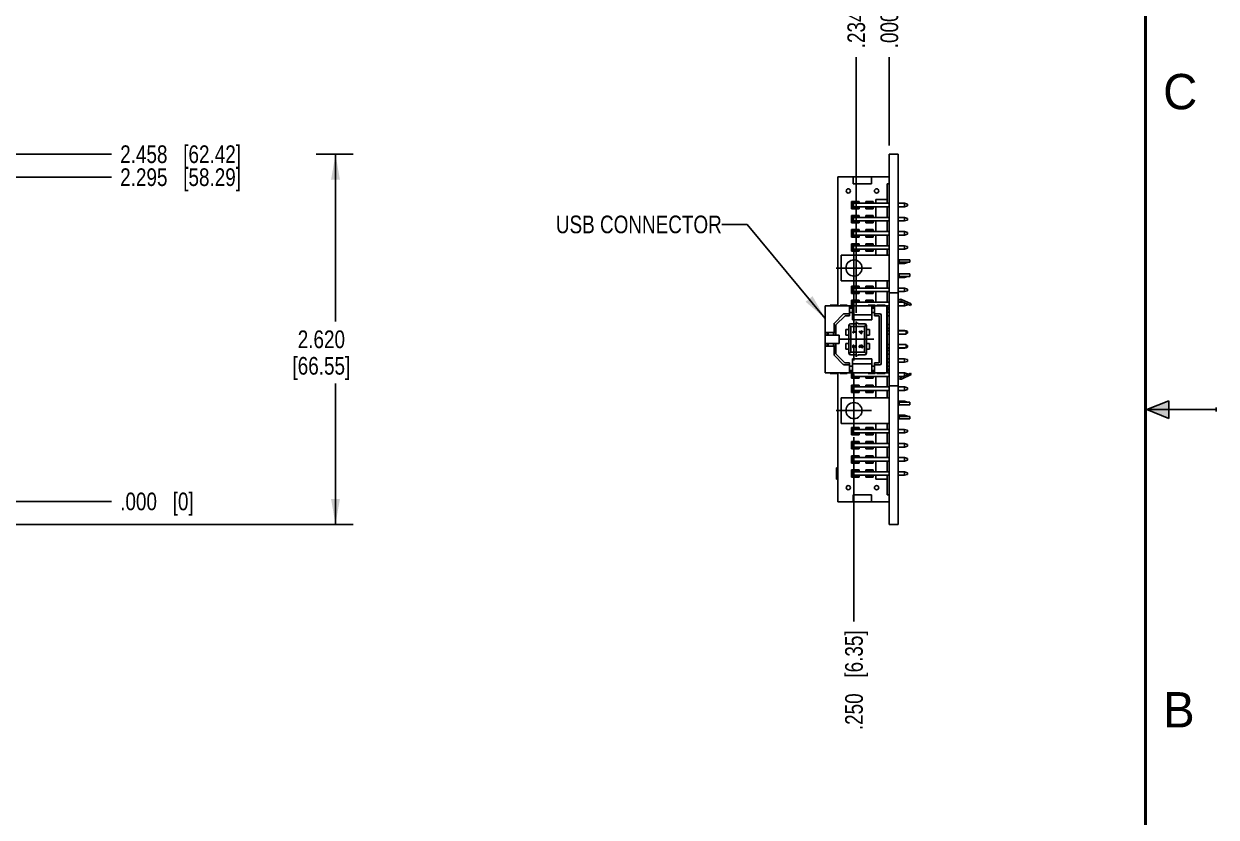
# Model space of a CAD drawing. Header units: inches. Extents: x 0 to 22, y 0 to 17.
# Drawn here: x 13.56 to 22, y 5.61 to 11.23 of the extents above; entities that cross this region are included whole.
import ezdxf

# ---------------------------------------------------------------- set-up
doc = ezdxf.new("R2010")
doc.units = ezdxf.units.IN
doc.header["$LTSCALE"] = 1.21
doc.header["$MEASUREMENT"] = 0
doc.linetypes.add('CENTER', pattern=[0.6, 0.375, -0.075, 0.075, -0.075])
doc.layers.get('0').update_dxf_attribs({"linetype": 'CONTINUOUS'})
for name, color, linetype in [('02___PRT_ALL_AXES', 7, 'CONTINUOUS'), ('03___PRT_ALL_CURVES', 7, 'CONTINUOUS'), ('DETAIL', 7, 'CONTINUOUS'), ('DIMENSIONS', 7, 'CONTINUOUS')]:
    doc.layers.add(name, color=color, linetype=linetype)
doc.styles.get("Standard").update_dxf_attribs({"font": 'txt', "width": 0.8})
doc.styles.add('TEXTSTYLE_2', font='txt')
doc.dimstyles.new('DIMSTYLE_1', dxfattribs={"dimtxt": 0.125, "dimasz": 0.18, "dimexe": 0.18, "dimexo": 0.0625, "dimgap": 0.09, "dimtad": 0, "dimtih": 1, "dimtoh": 1, "dimdec": 3, "dimzin": 4, "dimdsep": 46, "dimtxsty": 'STANDARD', "dimblk": '_FILLED', "dimblk1": '_FILLED', "dimblk2": '_FILLED', "dimcen": 0.09, "dimadec": 0, "dimazin": 0, "dimtp": 0.01, "dimtm": 0.01, "dimtfac": 1, "dimtdec": 3, "dimtofl": 0, "dimtmove": 0, "dimatfit": 3, "dimldrblk": '_FILLED', "dimfxl": 1, "dimtolj": 1, "dimtzin": 4, "dimarcsym": 0})
doc.dimstyles.new('DIMSTYLE_2', dxfattribs={"dimtxt": 0.125, "dimasz": 0.18, "dimexe": 0.18, "dimexo": 0.0625, "dimgap": 0.09, "dimtad": 0, "dimtih": 1, "dimtoh": 1, "dimdec": 3, "dimzin": 4, "dimdsep": 46, "dimtxsty": 'STANDARD', "dimblk": '_FILLED', "dimblk1": '_FILLED', "dimblk2": '_FILLED', "dimcen": 0.09, "dimadec": 0, "dimazin": 0, "dimtp": 0.01, "dimtm": 0.01, "dimtfac": 1, "dimtdec": 3, "dimtofl": 0, "dimtmove": 0, "dimatfit": 3, "dimldrblk": '_FILLED', "dimfxl": 1, "dimtolj": 1, "dimtzin": 4, "dimarcsym": 0})
doc.dimstyles.get("Standard").update_dxf_attribs({"dimtxt": 0.125, "dimasz": 0.18, "dimexe": 0.18, "dimexo": 0.0625, "dimgap": 0.09, "dimtad": 0, "dimtih": 1, "dimtoh": 1, "dimdec": 3, "dimzin": 4, "dimdsep": 46, "dimtxsty": 'STANDARD', "dimblk": '_FILLED', "dimblk1": '_FILLED', "dimblk2": '_FILLED', "dimcen": 0.09, "dimadec": 0, "dimazin": 0, "dimtol": 1, "dimtp": 0.01, "dimtm": 0.01, "dimtfac": 1, "dimtdec": 3, "dimtofl": 0, "dimtmove": 0, "dimatfit": 3, "dimldrblk": '_FILLED', "dimfxl": 1, "dimtolj": 1, "dimtzin": 4, "dimarcsym": 0})

# ---------------------------------------------------------------- blocks, each defined once
blk = doc.blocks.new('*D4')
at = {"layer": 'DIMENSIONS', "color": 2, "linetype": 'CONTINUOUS'}
blk.add_line((13.4277, 10.1445), (14.1826, 10.1445), dxfattribs=at)
at = {"layer": 'DIMENSIONS', "color": 2, "linetype": 'CONTINUOUS', "insert": (14.2451, 10.207), "char_height": 0.125, "width": 1.325, "attachment_point": 1, "line_spacing_factor": 0.9}
blk.add_mtext('2.295{\\Ftxt.shx;\\W1.000000;\\H0.125000; }[58.29]', dxfattribs=at)
blk = doc.blocks.new('_FILLED')
at = {"color": 0, "linetype": 'BYBLOCK'}
blk.add_solid([(0, 0), (-1, 0.174), (-1, -0.174)], dxfattribs=at)
blk = doc.blocks.new('*D5')
at = {"layer": 'DIMENSIONS', "color": 2, "linetype": 'CONTINUOUS'}
blk.add_line((13.4277, 7.8495), (14.1826, 7.8495), dxfattribs=at)
at = {"layer": 'DIMENSIONS', "color": 2, "linetype": 'CONTINUOUS', "insert": (14.2451, 7.912), "char_height": 0.125, "width": 0.825, "attachment_point": 1, "line_spacing_factor": 0.9}
blk.add_mtext('.000{\\Ftxt.shx;\\W1.000000;\\H0.125000; }[0]', dxfattribs=at)
blk = doc.blocks.new('*D6')
at = {"layer": 'DIMENSIONS', "color": 2, "linetype": 'CONTINUOUS'}
blk.add_line((13.3027, 10.307), (14.1826, 10.307), dxfattribs=at)
at = {"layer": 'DIMENSIONS', "color": 2, "linetype": 'CONTINUOUS', "insert": (14.2451, 10.3695), "char_height": 0.125, "width": 1.325, "attachment_point": 1, "line_spacing_factor": 0.9}
blk.add_mtext('2.458{\\Ftxt.shx;\\W1.000000;\\H0.125000; }[62.42]', dxfattribs=at)
blk = doc.blocks.new('*D9')
at = {"layer": 'DIMENSIONS', "color": 2, "linetype": 'CONTINUOUS'}
for p, q in [((15.6314, 10.307), (15.8937, 10.307)), ((15.7687, 10.307), (15.7687, 9.122)), ((15.7687, 7.687), (15.7687, 8.6845)), ((13.3027, 7.687), (15.8937, 7.687))]:
    blk.add_line(p, q, dxfattribs=at)
at = {"layer": 'DIMENSIONS', "color": 2, "linetype": 'CONTINUOUS', "xscale": 0.18, "yscale": 0.18, "zscale": 0.18}
for p, rotation in [((15.7687, 10.307), 90), ((15.7687, 7.687), 270)]:
    blk.add_blockref('_FILLED', p, dxfattribs=dict(at, rotation=rotation))
at = {"layer": 'DIMENSIONS', "color": 2, "linetype": 'CONTINUOUS', "insert": (15.6687, 9.0595), "char_height": 0.125, "width": 0.7, "attachment_point": 2, "line_spacing_factor": 0.9}
blk.add_mtext('2.620\\P[66.55]', dxfattribs=at)
blk = doc.blocks.new('*D12')
at = {"layer": 'DIMENSIONS', "color": 2, "linetype": 'CONTINUOUS'}
blk.add_line((19.4534, 9.1846), (19.4534, 10.9945), dxfattribs=at)
at = {"layer": 'DIMENSIONS', "color": 2, "linetype": 'CONTINUOUS', "insert": (19.3909, 11.057), "char_height": 0.125, "width": 1.125, "attachment_point": 1, "rotation": 90, "line_spacing_factor": 0.9}
blk.add_mtext('.234{\\Ftxt.shx;\\W1.000000;\\H0.125000; }[5.94]', dxfattribs=at)
blk = doc.blocks.new('*D13')
at = {"layer": 'DIMENSIONS', "color": 2, "linetype": 'CONTINUOUS'}
blk.add_line((19.6872, 10.3695), (19.6872, 10.9945), dxfattribs=at)
at = {"layer": 'DIMENSIONS', "color": 2, "linetype": 'CONTINUOUS', "insert": (19.6247, 11.057), "char_height": 0.125, "width": 0.825, "attachment_point": 1, "rotation": 90, "line_spacing_factor": 0.9}
blk.add_mtext('.000{\\Ftxt.shx;\\W1.000000;\\H0.125000; }[0]', dxfattribs=at)
blk = doc.blocks.new('*D14')
at = {"layer": 'DIMENSIONS', "color": 2, "linetype": 'CONTINUOUS'}
blk.add_line((19.4372, 8.3049), (19.4372, 6.9995), dxfattribs=at)
at = {"layer": 'DIMENSIONS', "color": 2, "linetype": 'CONTINUOUS', "insert": (19.3747, 6.937), "char_height": 0.125, "width": 1.125, "attachment_point": 3, "rotation": 90, "line_spacing_factor": 0.9}
blk.add_mtext('.250{\\Ftxt.shx;\\W1.000000;\\H0.125000; }[6.35]', dxfattribs=at)

msp = doc.modelspace()

# ---------------------------------------------------------------- hatches: boundary and pattern name
at = {"linetype": 'CONTINUOUS'}
msp.add_hatch(color=2, dxfattribs=at).paths.add_polyline_path([(21.6663, 8.5625), (21.6663, 8.4375), (21.51, 8.5)])

# ---------------------------------------------------------------- linework, layer by layer
at = {"color": 7, "linetype": 'CONTINUOUS'}
for p, q in [((19.6872, 7.687), (19.6872, 10.307)), ((19.6872, 10.307), (19.7492, 10.307)), ((19.7492, 7.687), (19.7492, 10.307)), ((19.3222, 9.2384), (19.3222, 10.147)), ((19.3222, 10.147), (19.6872, 10.147)), ((19.4322, 10.097), (19.4322, 10.147)), ((19.5622, 10.147), (19.5622, 10.097)), ((19.5622, 10.097), (19.4322, 10.097)), ((19.6722, 9.9595), (19.6722, 10.097)), ((19.6872, 10.097), (19.6722, 10.097)), ((19.4204, 9.921), (19.4204, 9.973)), ((19.4294, 9.964), (19.4204, 9.973)), ((19.4204, 9.973), (19.4739, 9.973)), ((19.4294, 9.964), (19.4294, 9.93)), ((19.4649, 9.964), (19.4294, 9.964)), ((19.4344, 9.935), (19.4344, 9.959)), ((19.4344, 9.959), (19.4347, 9.959)), ((19.4347, 9.9595), (19.4347, 9.9345)), ((19.4347, 9.9595), (19.6872, 9.9595)), ((19.4739, 9.973), (19.4649, 9.964)), ((19.4649, 9.9595), (19.4649, 9.964)), ((19.4739, 9.973), (19.4739, 9.9595)), ((19.5204, 9.9595), (19.5204, 9.973)), ((19.5204, 9.973), (19.5294, 9.964)), ((19.5204, 9.973), (19.5739, 9.973)), ((19.5294, 9.964), (19.5294, 9.9595)), ((19.5649, 9.964), (19.5294, 9.964)), ((19.5649, 9.964), (19.5739, 9.973)), ((19.5649, 9.9595), (19.5649, 9.964)), ((19.5739, 9.973), (19.5739, 9.9595)), ((19.5922, 9.9595), (19.5922, 9.987)), ((19.5922, 9.987), (19.6722, 9.987)), ((19.7492, 9.9595), (19.7947, 9.9595)), ((19.7947, 9.9595), (19.7947, 9.9345)), ((19.8172, 9.953), (19.7947, 9.9595)), ((19.4294, 9.93), (19.4204, 9.921)), ((19.4739, 9.921), (19.4204, 9.921)), ((19.4204, 9.821), (19.4204, 9.873)), ((19.4294, 9.864), (19.4204, 9.873)), ((19.4204, 9.873), (19.4739, 9.873)), ((19.4294, 9.93), (19.4649, 9.93)), ((19.4347, 9.935), (19.4344, 9.935)), ((19.4347, 9.9345), (19.6872, 9.9345)), ((19.4649, 9.93), (19.4649, 9.9345)), ((19.4739, 9.921), (19.4649, 9.93)), ((19.4739, 9.873), (19.4649, 9.864)), ((19.4739, 9.9345), (19.4739, 9.921)), ((19.4739, 9.873), (19.4739, 9.8595)), ((19.5204, 9.921), (19.5204, 9.9345)), ((19.5204, 9.921), (19.5294, 9.93)), ((19.5739, 9.921), (19.5204, 9.921)), ((19.5204, 9.8595), (19.5204, 9.873)), ((19.5204, 9.873), (19.5294, 9.864)), ((19.5204, 9.873), (19.5739, 9.873)), ((19.5294, 9.9345), (19.5294, 9.93)), ((19.5294, 9.93), (19.5649, 9.93)), ((19.5649, 9.93), (19.5649, 9.9345)), ((19.5649, 9.93), (19.5739, 9.921)), ((19.5649, 9.864), (19.5739, 9.873)), ((19.5739, 9.9345), (19.5739, 9.921)), ((19.5739, 9.873), (19.5739, 9.8595)), ((19.5922, 9.8595), (19.5922, 9.9345)), ((19.6722, 9.9345), (19.6722, 9.8595)), ((19.7492, 9.9345), (19.7947, 9.9345)), ((19.7947, 9.9345), (19.8172, 9.941)), ((19.8172, 9.941), (19.8172, 9.953)), ((19.4294, 9.83), (19.4204, 9.821)), ((19.4739, 9.821), (19.4204, 9.821)), ((19.4294, 9.864), (19.4294, 9.83)), ((19.4649, 9.864), (19.4294, 9.864)), ((19.4294, 9.83), (19.4649, 9.83)), ((19.4344, 9.835), (19.4344, 9.859)), ((19.4344, 9.859), (19.4347, 9.859)), ((19.4347, 9.835), (19.4344, 9.835)), ((19.4347, 9.8595), (19.4347, 9.8345)), ((19.4347, 9.8595), (19.6872, 9.8595)), ((19.4347, 9.8345), (19.6872, 9.8345)), ((19.4649, 9.8595), (19.4649, 9.864)), ((19.4649, 9.83), (19.4649, 9.8345)), ((19.4739, 9.821), (19.4649, 9.83)), ((19.4739, 9.8345), (19.4739, 9.821)), ((19.5204, 9.821), (19.5204, 9.8345)), ((19.5204, 9.821), (19.5294, 9.83)), ((19.5739, 9.821), (19.5204, 9.821)), ((19.5294, 9.864), (19.5294, 9.8595)), ((19.5649, 9.864), (19.5294, 9.864)), ((19.5294, 9.8345), (19.5294, 9.83)), ((19.5294, 9.83), (19.5649, 9.83)), ((19.5649, 9.8595), (19.5649, 9.864)), ((19.5649, 9.83), (19.5649, 9.8345)), ((19.5649, 9.83), (19.5739, 9.821)), ((19.5739, 9.8345), (19.5739, 9.821)), ((19.5922, 9.7595), (19.5922, 9.8345)), ((19.6722, 9.8345), (19.6722, 9.7595)), ((19.7492, 9.8595), (19.7947, 9.8595)), ((19.7492, 9.8345), (19.7947, 9.8345)), ((19.7947, 9.8595), (19.7947, 9.8345)), ((19.8172, 9.853), (19.7947, 9.8595)), ((19.7947, 9.8345), (19.8172, 9.841)), ((19.8172, 9.841), (19.8172, 9.853)), ((19.4204, 9.721), (19.4204, 9.773)), ((19.4294, 9.764), (19.4204, 9.773)), ((19.4204, 9.773), (19.4739, 9.773)), ((19.4294, 9.73), (19.4204, 9.721)), ((19.4739, 9.721), (19.4204, 9.721)), ((19.4294, 9.764), (19.4294, 9.73)), ((19.4649, 9.764), (19.4294, 9.764)), ((19.4294, 9.73), (19.4649, 9.73)), ((19.4344, 9.735), (19.4344, 9.759)), ((19.4344, 9.759), (19.4347, 9.759)), ((19.4347, 9.735), (19.4344, 9.735)), ((19.4347, 9.7595), (19.4347, 9.7345)), ((19.4347, 9.7595), (19.6872, 9.7595)), ((19.4347, 9.7345), (19.6872, 9.7345)), ((19.4739, 9.773), (19.4649, 9.764)), ((19.4649, 9.7595), (19.4649, 9.764)), ((19.4649, 9.73), (19.4649, 9.7345)), ((19.4739, 9.721), (19.4649, 9.73)), ((19.4739, 9.773), (19.4739, 9.7595)), ((19.4739, 9.7345), (19.4739, 9.721)), ((19.5204, 9.7595), (19.5204, 9.773)), ((19.5204, 9.773), (19.5294, 9.764)), ((19.5204, 9.773), (19.5739, 9.773)), ((19.5204, 9.721), (19.5204, 9.7345)), ((19.5204, 9.721), (19.5294, 9.73)), ((19.5739, 9.721), (19.5204, 9.721)), ((19.5294, 9.764), (19.5294, 9.7595)), ((19.5649, 9.764), (19.5294, 9.764)), ((19.5294, 9.7345), (19.5294, 9.73)), ((19.5294, 9.73), (19.5649, 9.73)), ((19.5649, 9.764), (19.5739, 9.773)), ((19.5649, 9.7595), (19.5649, 9.764)), ((19.5649, 9.73), (19.5649, 9.7345)), ((19.5649, 9.73), (19.5739, 9.721)), ((19.5739, 9.773), (19.5739, 9.7595)), ((19.5739, 9.7345), (19.5739, 9.721)), ((19.5922, 9.6595), (19.5922, 9.7345)), ((19.6722, 9.7345), (19.6722, 9.6595)), ((19.7492, 9.7595), (19.7947, 9.7595)), ((19.7492, 9.7345), (19.7947, 9.7345)), ((19.7947, 9.7595), (19.7947, 9.7345)), ((19.8172, 9.753), (19.7947, 9.7595)), ((19.7947, 9.7345), (19.8172, 9.741)), ((19.8172, 9.741), (19.8172, 9.753)), ((19.4204, 9.621), (19.4204, 9.673)), ((19.4294, 9.664), (19.4204, 9.673)), ((19.4204, 9.673), (19.4739, 9.673)), ((19.4294, 9.63), (19.4204, 9.621)), ((19.4739, 9.621), (19.4204, 9.621)), ((19.4294, 9.664), (19.4294, 9.63)), ((19.4649, 9.664), (19.4294, 9.664)), ((19.4294, 9.63), (19.4649, 9.63)), ((19.4344, 9.635), (19.4344, 9.659)), ((19.4344, 9.659), (19.4347, 9.659)), ((19.4347, 9.635), (19.4344, 9.635)), ((19.4347, 9.6595), (19.4347, 9.6345)), ((19.4347, 9.6595), (19.6872, 9.6595)), ((19.4347, 9.6345), (19.6872, 9.6345)), ((19.4739, 9.673), (19.4649, 9.664)), ((19.4649, 9.6595), (19.4649, 9.664)), ((19.4649, 9.63), (19.4649, 9.6345)), ((19.4739, 9.621), (19.4649, 9.63)), ((19.4739, 9.673), (19.4739, 9.6595)), ((19.4739, 9.6345), (19.4739, 9.621)), ((19.5204, 9.6595), (19.5204, 9.673)), ((19.5204, 9.673), (19.5294, 9.664)), ((19.5204, 9.673), (19.5739, 9.673)), ((19.5204, 9.621), (19.5204, 9.6345)), ((19.5204, 9.621), (19.5294, 9.63)), ((19.5739, 9.621), (19.5204, 9.621)), ((19.5294, 9.664), (19.5294, 9.6595)), ((19.5649, 9.664), (19.5294, 9.664)), ((19.5294, 9.6345), (19.5294, 9.63)), ((19.5294, 9.63), (19.5649, 9.63)), ((19.5649, 9.664), (19.5739, 9.673)), ((19.5649, 9.6595), (19.5649, 9.664)), ((19.5649, 9.63), (19.5649, 9.6345)), ((19.5649, 9.63), (19.5739, 9.621)), ((19.5739, 9.673), (19.5739, 9.6595)), ((19.5739, 9.6345), (19.5739, 9.621)), ((19.5922, 9.592), (19.5922, 9.6345)), ((19.6722, 9.6345), (19.6722, 9.592)), ((19.7492, 9.6595), (19.7947, 9.6595)), ((19.7492, 9.6345), (19.7947, 9.6345)), ((19.7947, 9.6595), (19.7947, 9.6345)), ((19.8172, 9.653), (19.7947, 9.6595)), ((19.7947, 9.6345), (19.8172, 9.641)), ((19.8172, 9.641), (19.8172, 9.653)), ((19.3472, 9.411), (19.3472, 9.592)), ((19.3472, 9.592), (19.6872, 9.592)), ((19.7572, 9.5595), (19.7492, 9.5675)), ((19.7572, 9.5435), (19.7492, 9.5355)), ((19.7492, 9.5345), (19.7947, 9.5345)), ((19.7562, 9.5605), (19.8322, 9.5605)), ((19.7562, 9.5425), (19.8322, 9.5425)), ((19.7572, 9.5595), (19.7572, 9.5435)), ((19.7947, 9.5425), (19.7947, 9.5345)), ((19.7947, 9.5345), (19.8172, 9.541)), ((19.8172, 9.541), (19.8172, 9.5425)), ((19.8322, 9.5605), (19.8322, 9.5425)), ((19.7572, 9.4595), (19.7492, 9.4675)), ((19.7562, 9.4605), (19.8322, 9.4605)), ((19.7572, 9.4595), (19.7572, 9.4435)), ((19.8322, 9.4605), (19.8322, 9.4425)), ((19.3472, 9.411), (19.6872, 9.411)), ((19.4204, 9.321), (19.4204, 9.373)), ((19.4294, 9.364), (19.4204, 9.373)), ((19.4204, 9.373), (19.4739, 9.373)), ((19.4739, 9.373), (19.4649, 9.364)), ((19.4739, 9.373), (19.4739, 9.3595)), ((19.5204, 9.3595), (19.5204, 9.373)), ((19.5204, 9.373), (19.5294, 9.364)), ((19.5204, 9.373), (19.5739, 9.373)), ((19.5649, 9.364), (19.5739, 9.373)), ((19.5739, 9.373), (19.5739, 9.3595)), ((19.5922, 9.3595), (19.5922, 9.411)), ((19.6722, 9.411), (19.6722, 9.3595)), ((19.7572, 9.4435), (19.7492, 9.4355)), ((19.7492, 9.4345), (19.7947, 9.4345)), ((19.7562, 9.4425), (19.8322, 9.4425)), ((19.7947, 9.4425), (19.7947, 9.4345)), ((19.7947, 9.4345), (19.8172, 9.441)), ((19.8172, 9.441), (19.8172, 9.4425)), ((19.4294, 9.33), (19.4204, 9.321)), ((19.4739, 9.321), (19.4204, 9.321)), ((19.4294, 9.364), (19.4294, 9.33)), ((19.4649, 9.364), (19.4294, 9.364)), ((19.4294, 9.33), (19.4649, 9.33)), ((19.4344, 9.335), (19.4344, 9.359)), ((19.4344, 9.359), (19.4347, 9.359)), ((19.4347, 9.335), (19.4344, 9.335)), ((19.4347, 9.3595), (19.4347, 9.3345)), ((19.4347, 9.3595), (19.6872, 9.3595)), ((19.4347, 9.3345), (19.6872, 9.3345)), ((19.4649, 9.3595), (19.4649, 9.364)), ((19.4649, 9.33), (19.4649, 9.3345)), ((19.4739, 9.321), (19.4649, 9.33)), ((19.4739, 9.3345), (19.4739, 9.321)), ((19.5204, 9.321), (19.5204, 9.3345)), ((19.5204, 9.321), (19.5294, 9.33)), ((19.5739, 9.321), (19.5204, 9.321)), ((19.5294, 9.364), (19.5294, 9.3595)), ((19.5649, 9.364), (19.5294, 9.364)), ((19.5294, 9.3345), (19.5294, 9.33)), ((19.5294, 9.33), (19.5649, 9.33)), ((19.5649, 9.3595), (19.5649, 9.364)), ((19.5649, 9.33), (19.5649, 9.3345)), ((19.5649, 9.33), (19.5739, 9.321)), ((19.5739, 9.3345), (19.5739, 9.321)), ((19.5922, 9.2595), (19.5922, 9.3345)), ((19.6722, 9.3345), (19.6722, 9.2595)), ((19.7492, 9.327), (19.6872, 9.327)), ((19.7492, 9.3595), (19.7947, 9.3595)), ((19.7492, 9.3345), (19.7947, 9.3345)), ((19.7947, 9.3595), (19.7947, 9.3345)), ((19.8172, 9.353), (19.7947, 9.3595)), ((19.7947, 9.3345), (19.8172, 9.341)), ((19.8172, 9.341), (19.8172, 9.353)), ((19.2344, 8.7601), (19.2344, 9.234)), ((19.2344, 9.234), (19.6699, 9.234)), ((19.2679, 9.234), (19.2679, 9.2384)), ((19.2679, 9.2384), (19.3266, 9.2384)), ((19.3266, 9.2384), (19.3266, 9.234)), ((19.3401, 9.2384), (19.3401, 9.234)), ((19.3401, 9.2384), (19.3894, 9.2384)), ((19.3894, 9.234), (19.3894, 9.2384)), ((19.4061, 9.234), (19.4061, 9.1634)), ((19.4061, 9.2214), (19.4258, 9.2214)), ((19.4061, 9.2175), (19.4258, 9.2175)), ((19.4204, 9.234), (19.4204, 9.273)), ((19.4294, 9.264), (19.4204, 9.273)), ((19.4204, 9.273), (19.4739, 9.273)), ((19.4209, 9.2214), (19.4204, 9.221)), ((19.4204, 9.221), (19.4204, 9.2214)), ((19.4258, 9.221), (19.4204, 9.221)), ((19.4258, 9.234), (19.4258, 9.1344)), ((19.4294, 9.264), (19.4294, 9.234)), ((19.4649, 9.264), (19.4294, 9.264)), ((19.4344, 9.235), (19.4344, 9.259)), ((19.4344, 9.259), (19.4347, 9.259)), ((19.4347, 9.235), (19.4344, 9.235)), ((19.4347, 9.2595), (19.4347, 9.2345)), ((19.4347, 9.2595), (19.6872, 9.2595)), ((19.4347, 9.2345), (19.537, 9.2345)), ((19.4739, 9.273), (19.4649, 9.264)), ((19.4649, 9.2595), (19.4649, 9.264)), ((19.4649, 9.234), (19.4649, 9.2345)), ((19.4739, 9.273), (19.4739, 9.2595)), ((19.4739, 9.2345), (19.4739, 9.234)), ((19.5204, 9.2595), (19.5204, 9.273)), ((19.5204, 9.273), (19.5294, 9.264)), ((19.5204, 9.273), (19.5739, 9.273)), ((19.5204, 9.234), (19.5204, 9.2345)), ((19.5294, 9.264), (19.5294, 9.2595)), ((19.5649, 9.264), (19.5294, 9.264)), ((19.5294, 9.2345), (19.5294, 9.234)), ((19.537, 9.2384), (19.537, 9.234)), ((19.537, 9.2384), (19.5862, 9.2384)), ((19.5636, 9.1344), (19.5636, 9.234)), ((19.5636, 9.2214), (19.5833, 9.2214)), ((19.5636, 9.2175), (19.5833, 9.2175)), ((19.5649, 9.264), (19.5739, 9.273)), ((19.5649, 9.2595), (19.5649, 9.264)), ((19.5739, 9.273), (19.5739, 9.2595)), ((19.5833, 9.1634), (19.5833, 9.234)), ((19.5862, 9.234), (19.5862, 9.2384)), ((19.5862, 9.2345), (19.5998, 9.2345)), ((19.5922, 9.234), (19.5922, 9.2345)), ((19.5998, 9.234), (19.5998, 9.2384)), ((19.5998, 9.2384), (19.6585, 9.2384)), ((19.6585, 9.2384), (19.6585, 9.234)), ((19.6585, 9.2345), (19.6872, 9.2345)), ((19.6699, 8.7601), (19.6699, 9.234)), ((19.6722, 9.2345), (19.6722, 9.2193)), ((19.6722, 8.7864), (19.6722, 9.2077)), ((19.7492, 9.2702), (19.7567, 9.2764)), ((19.7647, 9.2668), (19.7492, 9.2539)), ((19.7492, 9.2345), (19.7947, 9.2345)), ((19.756, 9.2595), (19.786, 9.2595)), ((19.7694, 9.2674), (19.8366, 9.2357)), ((19.8419, 9.247), (19.7747, 9.2787)), ((19.7947, 9.2554), (19.7947, 9.2345)), ((19.7947, 9.2345), (19.8172, 9.241)), ((19.8172, 9.241), (19.8172, 9.2448)), ((19.8366, 9.2357), (19.8419, 9.247)), ((19.3611, 9.1743), (19.2989, 9.1121)), ((19.3742, 9.1634), (19.31, 9.0992)), ((19.3681, 9.1772), (19.4061, 9.1772)), ((19.3742, 9.1634), (19.4061, 9.1634)), ((19.4061, 9.1878), (19.4258, 9.1878)), ((19.5636, 9.1696), (19.4258, 9.1696)), ((19.5636, 9.1344), (19.4258, 9.1344)), ((19.5636, 9.1878), (19.5833, 9.1878)), ((19.5833, 9.1772), (19.6205, 9.1772)), ((19.5833, 9.1634), (19.6163, 9.1634)), ((19.6163, 9.1634), (19.6163, 8.8307)), ((19.6303, 9.1673), (19.6303, 8.8268)), ((19.6872, 9.188), (19.6722, 9.188)), ((19.6872, 9.1624), (19.6722, 9.1624)), ((19.2344, 9.0462), (19.31, 9.0462)), ((19.247, 9.0266), (19.247, 9.0462)), ((19.2541, 9.0462), (19.2541, 9.0266)), ((19.2923, 9.0462), (19.2923, 9.0266)), ((19.2951, 9.0266), (19.2951, 9.0462)), ((19.2961, 9.0462), (19.2961, 9.1051)), ((19.31, 9.0266), (19.31, 9.0992)), ((19.38, 9.0266), (19.38, 9.0659)), ((19.4006, 9.0659), (19.38, 9.0659)), ((19.4006, 8.8986), (19.4006, 9.0955)), ((19.402, 9.1011), (19.4155, 9.0876)), ((19.4124, 9.1073), (19.4587, 9.1073)), ((19.4155, 8.9065), (19.4155, 9.0876)), ((19.4155, 9.0876), (19.5108, 9.0876)), ((19.4281, 9.0468), (19.4281, 9.0499)), ((19.4281, 9.0499), (19.4533, 9.0499)), ((19.4281, 9.0468), (19.4319, 9.0436)), ((19.4362, 9.0436), (19.4319, 9.0436)), ((19.4362, 9.0436), (19.4324, 9.0468)), ((19.4533, 9.0468), (19.4324, 9.0468)), ((19.4533, 9.0499), (19.4533, 9.0468)), ((19.4677, 9.1073), (19.514, 9.1073)), ((19.474, 9.0491), (19.474, 9.0522)), ((19.474, 9.0522), (19.4885, 9.0522)), ((19.474, 9.0491), (19.4885, 9.0365)), ((19.4885, 9.0402), (19.4783, 9.0491)), ((19.4885, 9.0491), (19.4783, 9.0491)), ((19.4885, 9.0522), (19.4885, 9.0575)), ((19.4885, 9.0575), (19.4917, 9.0575)), ((19.4885, 9.0402), (19.4885, 9.0491)), ((19.4917, 9.0365), (19.4885, 9.0365)), ((19.4917, 9.0575), (19.4917, 9.0522)), ((19.4917, 9.0522), (19.4992, 9.0522)), ((19.4917, 9.0491), (19.4917, 9.0365)), ((19.4992, 9.0491), (19.4917, 9.0491)), ((19.4992, 9.0522), (19.4992, 9.0491)), ((19.5243, 9.1011), (19.5108, 9.0876)), ((19.5108, 9.0876), (19.5108, 8.9065)), ((19.5258, 9.0955), (19.5258, 8.8986)), ((19.5464, 9.0659), (19.5258, 9.0659)), ((19.5464, 9.0266), (19.5464, 9.0659)), ((19.6872, 9.1014), (19.6722, 9.1014)), ((19.6872, 9.0758), (19.6722, 9.0758)), ((19.6722, 9.0595), (19.6872, 9.0595)), ((19.6872, 9.0581), (19.6722, 9.0581)), ((19.6872, 9.0344), (19.6722, 9.0344)), ((19.7492, 9.0595), (19.7947, 9.0595)), ((19.8057, 9.0581), (19.7492, 9.0581)), ((19.8057, 9.0344), (19.7492, 9.0344)), ((19.7998, 9.0581), (19.7947, 9.0595)), ((19.7947, 9.0595), (19.7947, 9.0581)), ((19.8057, 9.0581), (19.8057, 9.0344)), ((19.8172, 9.053), (19.8057, 9.0564)), ((19.8057, 9.0377), (19.8172, 9.041)), ((19.8172, 9.041), (19.8172, 9.053)), ((19.3317, 9.0266), (19.2344, 9.0266)), ((19.2344, 8.9675), (19.3317, 8.9675)), ((19.2344, 8.9478), (19.31, 8.9478)), ((19.247, 8.9478), (19.247, 8.9675)), ((19.2541, 8.9675), (19.2541, 8.9478)), ((19.2923, 8.9675), (19.2923, 8.9478)), ((19.2951, 8.9478), (19.2951, 8.9675)), ((19.2961, 8.889), (19.2961, 8.9478)), ((19.31, 8.8949), (19.31, 8.9675)), ((19.3317, 8.9675), (19.3317, 9.0266)), ((19.38, 9.0266), (19.4006, 9.0266)), ((19.38, 8.9281), (19.38, 8.9675)), ((19.4006, 8.9675), (19.38, 8.9675)), ((19.4287, 8.9504), (19.4281, 8.9472)), ((19.4281, 8.9451), (19.4281, 8.9472)), ((19.4281, 8.9451), (19.4287, 8.9414)), ((19.4297, 8.9525), (19.4287, 8.9504)), ((19.4319, 8.9546), (19.4297, 8.9525)), ((19.4308, 8.9467), (19.4314, 8.9493)), ((19.4308, 8.9467), (19.4308, 8.9446)), ((19.4314, 8.942), (19.4308, 8.9446)), ((19.4314, 8.9493), (19.4324, 8.9509)), ((19.434, 8.9551), (19.4319, 8.9546)), ((19.4324, 8.9509), (19.434, 8.9519)), ((19.434, 8.9551), (19.4351, 8.9551)), ((19.4351, 8.9519), (19.434, 8.9519)), ((19.4373, 8.9546), (19.4351, 8.9551)), ((19.4351, 8.9519), (19.4373, 8.9509)), ((19.4389, 8.9535), (19.4373, 8.9546)), ((19.4373, 8.9509), (19.4507, 8.9362)), ((19.4507, 8.9404), (19.4389, 8.9535)), ((19.4507, 8.9404), (19.4507, 8.9551)), ((19.4507, 8.9551), (19.4533, 8.9551)), ((19.4533, 8.9551), (19.4533, 8.9362)), ((19.4745, 8.9498), (19.474, 8.9462)), ((19.474, 8.9451), (19.474, 8.9462)), ((19.474, 8.9451), (19.4745, 8.9414)), ((19.4756, 8.9519), (19.4745, 8.9498)), ((19.4778, 8.954), (19.4756, 8.9519)), ((19.4767, 8.9467), (19.4772, 8.9493)), ((19.4767, 8.9467), (19.4767, 8.9446)), ((19.4772, 8.942), (19.4767, 8.9446)), ((19.4772, 8.9493), (19.4783, 8.9509)), ((19.4799, 8.9546), (19.4778, 8.954)), ((19.4783, 8.9509), (19.4799, 8.9519)), ((19.4799, 8.9546), (19.481, 8.9546)), ((19.481, 8.9519), (19.4799, 8.9519)), ((19.4831, 8.954), (19.481, 8.9546)), ((19.481, 8.9519), (19.4831, 8.9509)), ((19.4847, 8.953), (19.4831, 8.954)), ((19.4831, 8.9509), (19.4842, 8.9498)), ((19.4842, 8.9498), (19.4853, 8.9467)), ((19.4863, 8.9509), (19.4847, 8.953)), ((19.4853, 8.9446), (19.4853, 8.9467)), ((19.4874, 8.9446), (19.4853, 8.9446)), ((19.4874, 8.9535), (19.4863, 8.9509)), ((19.489, 8.9546), (19.4874, 8.9535)), ((19.4874, 8.9467), (19.4879, 8.9498)), ((19.4874, 8.9467), (19.4874, 8.9446)), ((19.4879, 8.9498), (19.489, 8.9514)), ((19.4912, 8.9551), (19.489, 8.9546)), ((19.489, 8.9514), (19.4912, 8.9525)), ((19.4912, 8.9551), (19.4933, 8.9551)), ((19.4933, 8.9525), (19.4912, 8.9525)), ((19.4949, 8.9546), (19.4933, 8.9551)), ((19.4933, 8.9525), (19.4944, 8.9519)), ((19.4944, 8.9519), (19.4954, 8.9509)), ((19.4965, 8.9535), (19.4949, 8.9546)), ((19.4954, 8.9509), (19.496, 8.9498)), ((19.496, 8.9498), (19.4965, 8.9472)), ((19.4965, 8.9441), (19.496, 8.9414)), ((19.4976, 8.9519), (19.4965, 8.9535)), ((19.4965, 8.9441), (19.4965, 8.9472)), ((19.4987, 8.9498), (19.4976, 8.9519)), ((19.4992, 8.9477), (19.4987, 8.9498)), ((19.4987, 8.9414), (19.4992, 8.9435)), ((19.4992, 8.9477), (19.4992, 8.9435)), ((19.5258, 9.0266), (19.5464, 9.0266)), ((19.5464, 8.9675), (19.5258, 8.9675)), ((19.5464, 8.9281), (19.5464, 8.9675)), ((19.6872, 8.9596), (19.6722, 8.9596)), ((19.8057, 8.9596), (19.7492, 8.9596)), ((19.8057, 8.9596), (19.8057, 8.936)), ((19.8172, 8.953), (19.8057, 8.9564)), ((19.8172, 8.941), (19.8172, 8.953)), ((19.2989, 8.882), (19.3611, 8.8198)), ((19.31, 8.8949), (19.373, 8.8307)), ((19.38, 8.9281), (19.4006, 8.9281)), ((19.402, 8.893), (19.4155, 8.9065)), ((19.4587, 8.8868), (19.4124, 8.8868)), ((19.4155, 8.9065), (19.5108, 8.9065)), ((19.4258, 8.8596), (19.4258, 8.7601)), ((19.5636, 8.8596), (19.4258, 8.8596)), ((19.4287, 8.9414), (19.4297, 8.9393)), ((19.4297, 8.9393), (19.4319, 8.9372)), ((19.4324, 8.9404), (19.4314, 8.942)), ((19.4319, 8.9372), (19.434, 8.9367)), ((19.434, 8.9393), (19.4324, 8.9404)), ((19.434, 8.9393), (19.434, 8.9367)), ((19.4533, 8.9362), (19.4507, 8.9362)), ((19.514, 8.8868), (19.4677, 8.8868)), ((19.4745, 8.9414), (19.4756, 8.9393)), ((19.4756, 8.9393), (19.4778, 8.9372)), ((19.4783, 8.9404), (19.4772, 8.942)), ((19.4778, 8.9372), (19.4799, 8.9367)), ((19.4799, 8.9393), (19.4783, 8.9404)), ((19.4799, 8.9393), (19.4799, 8.9367)), ((19.4944, 8.9393), (19.4933, 8.9388)), ((19.4933, 8.9362), (19.4933, 8.9388)), ((19.4933, 8.9362), (19.4949, 8.9367)), ((19.4954, 8.9404), (19.4944, 8.9393)), ((19.4949, 8.9367), (19.4965, 8.9378)), ((19.496, 8.9414), (19.4954, 8.9404)), ((19.4965, 8.9378), (19.4976, 8.9393)), ((19.4976, 8.9393), (19.4987, 8.9414)), ((19.5243, 8.893), (19.5108, 8.9065)), ((19.5258, 8.9281), (19.5464, 8.9281)), ((19.5636, 8.7601), (19.5636, 8.8596)), ((19.6872, 8.936), (19.6722, 8.936)), ((19.6722, 8.9345), (19.6872, 8.9345)), ((19.6872, 8.9183), (19.6722, 8.9183)), ((19.6872, 8.8927), (19.6722, 8.8927)), ((19.6722, 8.8595), (19.6872, 8.8595)), ((19.8057, 8.936), (19.7492, 8.936)), ((19.7492, 8.9345), (19.7947, 8.9345)), ((19.7492, 8.8595), (19.7947, 8.8595)), ((19.7947, 8.9345), (19.7998, 8.936)), ((19.7947, 8.936), (19.7947, 8.9345)), ((19.8172, 8.853), (19.7947, 8.8595)), ((19.7947, 8.8595), (19.7947, 8.8345)), ((19.8057, 8.9377), (19.8172, 8.941)), ((19.4061, 8.8169), (19.3681, 8.8169)), ((19.4061, 8.8307), (19.373, 8.8307)), ((19.4061, 8.7601), (19.4061, 8.8307)), ((19.4258, 8.8063), (19.4061, 8.8063)), ((19.4061, 8.7766), (19.4258, 8.7766)), ((19.4258, 8.8245), (19.5636, 8.8245)), ((19.5833, 8.8063), (19.5636, 8.8063)), ((19.5636, 8.7766), (19.5833, 8.7766)), ((19.6163, 8.8307), (19.5833, 8.8307)), ((19.5833, 8.7601), (19.5833, 8.8307)), ((19.6205, 8.8169), (19.5833, 8.8169)), ((19.6722, 8.8345), (19.6872, 8.8345)), ((19.6872, 8.8317), (19.6722, 8.8317)), ((19.6872, 8.8061), (19.6722, 8.8061)), ((19.6722, 8.7748), (19.6722, 8.7595)), ((19.7492, 8.8345), (19.7947, 8.8345)), ((19.7947, 8.8345), (19.8172, 8.841)), ((19.8172, 8.841), (19.8172, 8.853)), ((19.2344, 8.7601), (19.6699, 8.7601)), ((19.2679, 8.7557), (19.2679, 8.7601)), ((19.3266, 8.7557), (19.2679, 8.7557)), ((19.3222, 7.847), (19.3222, 8.7557)), ((19.3266, 8.7601), (19.3266, 8.7557)), ((19.3401, 8.7601), (19.3401, 8.7557)), ((19.3401, 8.7557), (19.3894, 8.7557)), ((19.3894, 8.7557), (19.3894, 8.7601)), ((19.4258, 8.7726), (19.4061, 8.7726)), ((19.4204, 8.773), (19.4258, 8.773)), ((19.4209, 8.7726), (19.4204, 8.773)), ((19.4204, 8.7726), (19.4204, 8.773)), ((19.4204, 8.721), (19.4204, 8.7601)), ((19.4294, 8.73), (19.4204, 8.721)), ((19.4739, 8.721), (19.4204, 8.721)), ((19.4294, 8.7601), (19.4294, 8.73)), ((19.4294, 8.73), (19.4649, 8.73)), ((19.4344, 8.759), (19.4347, 8.759)), ((19.4344, 8.735), (19.4344, 8.759)), ((19.4347, 8.735), (19.4344, 8.735)), ((19.4347, 8.7595), (19.537, 8.7595)), ((19.4347, 8.7595), (19.4347, 8.7345)), ((19.4347, 8.7345), (19.6872, 8.7345)), ((19.4649, 8.7595), (19.4649, 8.7601)), ((19.4649, 8.73), (19.4649, 8.7345)), ((19.4739, 8.721), (19.4649, 8.73)), ((19.4739, 8.7601), (19.4739, 8.7595)), ((19.4739, 8.7345), (19.4739, 8.721)), ((19.5204, 8.7595), (19.5204, 8.7601)), ((19.5204, 8.721), (19.5204, 8.7345)), ((19.5204, 8.721), (19.5294, 8.73)), ((19.5739, 8.721), (19.5204, 8.721)), ((19.5294, 8.7601), (19.5294, 8.7595)), ((19.5294, 8.7345), (19.5294, 8.73)), ((19.5294, 8.73), (19.5649, 8.73)), ((19.537, 8.7601), (19.537, 8.7557)), ((19.537, 8.7557), (19.5862, 8.7557)), ((19.5833, 8.7726), (19.5636, 8.7726)), ((19.5649, 8.73), (19.5649, 8.7345)), ((19.5649, 8.73), (19.5739, 8.721)), ((19.5739, 8.7345), (19.5739, 8.721)), ((19.5862, 8.7557), (19.5862, 8.7601)), ((19.5862, 8.7595), (19.5998, 8.7595)), ((19.5922, 8.7595), (19.5922, 8.7601)), ((19.5922, 8.6595), (19.5922, 8.7345)), ((19.5998, 8.7557), (19.5998, 8.7601)), ((19.6585, 8.7557), (19.5998, 8.7557)), ((19.6585, 8.7601), (19.6585, 8.7557)), ((19.6585, 8.7595), (19.6872, 8.7595)), ((19.6722, 8.7345), (19.6722, 8.6595)), ((19.7492, 8.7595), (19.7947, 8.7595)), ((19.7492, 8.7402), (19.7647, 8.7273)), ((19.7567, 8.7177), (19.7492, 8.7239)), ((19.756, 8.7345), (19.786, 8.7345)), ((19.8366, 8.7584), (19.7694, 8.7267)), ((19.7747, 8.7154), (19.8419, 8.7471)), ((19.8172, 8.753), (19.7947, 8.7595)), ((19.7947, 8.7595), (19.7947, 8.7386)), ((19.8172, 8.7492), (19.8172, 8.753)), ((19.8366, 8.7584), (19.8419, 8.7471)), ((19.4204, 8.673), (19.4739, 8.673)), ((19.4294, 8.664), (19.4204, 8.673)), ((19.4204, 8.621), (19.4204, 8.673)), ((19.4294, 8.63), (19.4204, 8.621)), ((19.4739, 8.621), (19.4204, 8.621)), ((19.4649, 8.664), (19.4294, 8.664)), ((19.4294, 8.664), (19.4294, 8.63)), ((19.4294, 8.63), (19.4649, 8.63)), ((19.4344, 8.659), (19.4347, 8.659)), ((19.4344, 8.635), (19.4344, 8.659)), ((19.4347, 8.635), (19.4344, 8.635)), ((19.4347, 8.6595), (19.6872, 8.6595)), ((19.4347, 8.6595), (19.4347, 8.6345)), ((19.4347, 8.6345), (19.6872, 8.6345)), ((19.4739, 8.673), (19.4649, 8.664)), ((19.4649, 8.6595), (19.4649, 8.664)), ((19.4649, 8.63), (19.4649, 8.6345)), ((19.4739, 8.621), (19.4649, 8.63)), ((19.4739, 8.673), (19.4739, 8.6595)), ((19.4739, 8.6345), (19.4739, 8.621)), ((19.5204, 8.673), (19.5739, 8.673)), ((19.5204, 8.673), (19.5294, 8.664)), ((19.5204, 8.6595), (19.5204, 8.673)), ((19.5204, 8.621), (19.5204, 8.6345)), ((19.5204, 8.621), (19.5294, 8.63)), ((19.5739, 8.621), (19.5204, 8.621)), ((19.5649, 8.664), (19.5294, 8.664)), ((19.5294, 8.664), (19.5294, 8.6595)), ((19.5294, 8.6345), (19.5294, 8.63)), ((19.5294, 8.63), (19.5649, 8.63)), ((19.5649, 8.664), (19.5739, 8.673)), ((19.5649, 8.6595), (19.5649, 8.664)), ((19.5649, 8.63), (19.5649, 8.6345)), ((19.5649, 8.63), (19.5739, 8.621)), ((19.5739, 8.673), (19.5739, 8.6595)), ((19.5739, 8.6345), (19.5739, 8.621)), ((19.5922, 8.583), (19.5922, 8.6345)), ((19.6722, 8.6345), (19.6722, 8.583)), ((19.7492, 8.667), (19.6872, 8.667)), ((19.7492, 8.6595), (19.7947, 8.6595)), ((19.7492, 8.6345), (19.7947, 8.6345)), ((19.8172, 8.653), (19.7947, 8.6595)), ((19.7947, 8.6595), (19.7947, 8.6345)), ((19.7947, 8.6345), (19.8172, 8.641)), ((19.8172, 8.641), (19.8172, 8.653)), ((19.3472, 8.583), (19.6872, 8.583)), ((19.3472, 8.402), (19.3472, 8.583)), ((19.7492, 8.5595), (19.7947, 8.5595)), ((19.7572, 8.5505), (19.7492, 8.5585)), ((19.7572, 8.5345), (19.7492, 8.5265)), ((19.7562, 8.5515), (19.8322, 8.5515)), ((19.7562, 8.5335), (19.8322, 8.5335)), ((19.7572, 8.5505), (19.7572, 8.5345)), ((19.8172, 8.553), (19.7947, 8.5595)), ((19.7947, 8.5595), (19.7947, 8.5515)), ((19.8172, 8.5515), (19.8172, 8.553)), ((19.8322, 8.5515), (19.8322, 8.5335)), ((19.7492, 8.4595), (19.7947, 8.4595)), ((19.7572, 8.4505), (19.7492, 8.4585)), ((19.7562, 8.4515), (19.8322, 8.4515)), ((19.7572, 8.4505), (19.7572, 8.4345)), ((19.8172, 8.453), (19.7947, 8.4595)), ((19.7947, 8.4595), (19.7947, 8.4515)), ((19.8172, 8.4515), (19.8172, 8.453)), ((19.8322, 8.4515), (19.8322, 8.4335)), ((19.3472, 8.402), (19.6872, 8.402)), ((19.4204, 8.373), (19.4739, 8.373)), ((19.4294, 8.364), (19.4204, 8.373)), ((19.4204, 8.321), (19.4204, 8.373)), ((19.4649, 8.364), (19.4294, 8.364)), ((19.4294, 8.364), (19.4294, 8.33)), ((19.4344, 8.359), (19.4347, 8.359)), ((19.4344, 8.335), (19.4344, 8.359)), ((19.4347, 8.3595), (19.6872, 8.3595)), ((19.4347, 8.3595), (19.4347, 8.3345)), ((19.4739, 8.373), (19.4649, 8.364)), ((19.4649, 8.3595), (19.4649, 8.364)), ((19.4739, 8.373), (19.4739, 8.3595)), ((19.5204, 8.373), (19.5739, 8.373)), ((19.5204, 8.373), (19.5294, 8.364)), ((19.5204, 8.3595), (19.5204, 8.373)), ((19.5649, 8.364), (19.5294, 8.364)), ((19.5294, 8.364), (19.5294, 8.3595)), ((19.5649, 8.364), (19.5739, 8.373)), ((19.5649, 8.3595), (19.5649, 8.364)), ((19.5739, 8.373), (19.5739, 8.3595)), ((19.5922, 8.3595), (19.5922, 8.402)), ((19.6722, 8.402), (19.6722, 8.3595)), ((19.7572, 8.4345), (19.7492, 8.4265)), ((19.7492, 8.3595), (19.7947, 8.3595)), ((19.7562, 8.4335), (19.8322, 8.4335)), ((19.8172, 8.353), (19.7947, 8.3595)), ((19.7947, 8.3595), (19.7947, 8.3345)), ((19.8172, 8.341), (19.8172, 8.353)), ((19.4294, 8.33), (19.4204, 8.321)), ((19.4739, 8.321), (19.4204, 8.321)), ((19.4204, 8.273), (19.4739, 8.273)), ((19.4294, 8.264), (19.4204, 8.273)), ((19.4204, 8.221), (19.4204, 8.273)), ((19.4294, 8.33), (19.4649, 8.33)), ((19.4347, 8.335), (19.4344, 8.335)), ((19.4347, 8.3345), (19.6872, 8.3345)), ((19.4649, 8.33), (19.4649, 8.3345)), ((19.4739, 8.321), (19.4649, 8.33)), ((19.4739, 8.273), (19.4649, 8.264)), ((19.4739, 8.3345), (19.4739, 8.321)), ((19.4739, 8.273), (19.4739, 8.2595)), ((19.5204, 8.321), (19.5204, 8.3345)), ((19.5204, 8.321), (19.5294, 8.33)), ((19.5739, 8.321), (19.5204, 8.321)), ((19.5204, 8.273), (19.5739, 8.273)), ((19.5204, 8.273), (19.5294, 8.264)), ((19.5204, 8.2595), (19.5204, 8.273)), ((19.5294, 8.3345), (19.5294, 8.33)), ((19.5294, 8.33), (19.5649, 8.33)), ((19.5649, 8.33), (19.5649, 8.3345)), ((19.5649, 8.33), (19.5739, 8.321)), ((19.5649, 8.264), (19.5739, 8.273)), ((19.5739, 8.3345), (19.5739, 8.321)), ((19.5739, 8.273), (19.5739, 8.2595)), ((19.5922, 8.2595), (19.5922, 8.3345)), ((19.6722, 8.3345), (19.6722, 8.2595)), ((19.7492, 8.3345), (19.7947, 8.3345)), ((19.7947, 8.3345), (19.8172, 8.341)), ((19.4294, 8.23), (19.4204, 8.221)), ((19.4739, 8.221), (19.4204, 8.221)), ((19.4649, 8.264), (19.4294, 8.264)), ((19.4294, 8.264), (19.4294, 8.23)), ((19.4294, 8.23), (19.4649, 8.23)), ((19.4344, 8.259), (19.4347, 8.259)), ((19.4344, 8.235), (19.4344, 8.259)), ((19.4347, 8.235), (19.4344, 8.235)), ((19.4347, 8.2595), (19.6872, 8.2595)), ((19.4347, 8.2595), (19.4347, 8.2345)), ((19.4347, 8.2345), (19.6872, 8.2345)), ((19.4649, 8.2595), (19.4649, 8.264)), ((19.4649, 8.23), (19.4649, 8.2345)), ((19.4739, 8.221), (19.4649, 8.23)), ((19.4739, 8.2345), (19.4739, 8.221)), ((19.5204, 8.221), (19.5204, 8.2345)), ((19.5204, 8.221), (19.5294, 8.23)), ((19.5739, 8.221), (19.5204, 8.221)), ((19.5649, 8.264), (19.5294, 8.264)), ((19.5294, 8.264), (19.5294, 8.2595)), ((19.5294, 8.2345), (19.5294, 8.23)), ((19.5294, 8.23), (19.5649, 8.23)), ((19.5649, 8.2595), (19.5649, 8.264)), ((19.5649, 8.23), (19.5649, 8.2345)), ((19.5649, 8.23), (19.5739, 8.221)), ((19.5739, 8.2345), (19.5739, 8.221)), ((19.5922, 8.1595), (19.5922, 8.2345)), ((19.6722, 8.2345), (19.6722, 8.1595)), ((19.7492, 8.2595), (19.7947, 8.2595)), ((19.7492, 8.2345), (19.7947, 8.2345)), ((19.8172, 8.253), (19.7947, 8.2595)), ((19.7947, 8.2595), (19.7947, 8.2345)), ((19.7947, 8.2345), (19.8172, 8.241)), ((19.8172, 8.241), (19.8172, 8.253)), ((19.4204, 8.173), (19.4739, 8.173)), ((19.4294, 8.164), (19.4204, 8.173)), ((19.4204, 8.121), (19.4204, 8.173)), ((19.4294, 8.13), (19.4204, 8.121)), ((19.4739, 8.121), (19.4204, 8.121)), ((19.4649, 8.164), (19.4294, 8.164)), ((19.4294, 8.164), (19.4294, 8.13)), ((19.4294, 8.13), (19.4649, 8.13)), ((19.4344, 8.159), (19.4347, 8.159)), ((19.4344, 8.135), (19.4344, 8.159)), ((19.4347, 8.135), (19.4344, 8.135)), ((19.4347, 8.1595), (19.6872, 8.1595)), ((19.4347, 8.1595), (19.4347, 8.1345)), ((19.4347, 8.1345), (19.6872, 8.1345)), ((19.4739, 8.173), (19.4649, 8.164)), ((19.4649, 8.1595), (19.4649, 8.164)), ((19.4649, 8.13), (19.4649, 8.1345)), ((19.4739, 8.121), (19.4649, 8.13)), ((19.4739, 8.173), (19.4739, 8.1595)), ((19.4739, 8.1345), (19.4739, 8.121)), ((19.5204, 8.173), (19.5739, 8.173)), ((19.5204, 8.173), (19.5294, 8.164)), ((19.5204, 8.1595), (19.5204, 8.173)), ((19.5204, 8.121), (19.5204, 8.1345)), ((19.5204, 8.121), (19.5294, 8.13)), ((19.5739, 8.121), (19.5204, 8.121)), ((19.5649, 8.164), (19.5294, 8.164)), ((19.5294, 8.164), (19.5294, 8.1595)), ((19.5294, 8.1345), (19.5294, 8.13)), ((19.5294, 8.13), (19.5649, 8.13)), ((19.5649, 8.164), (19.5739, 8.173)), ((19.5649, 8.1595), (19.5649, 8.164)), ((19.5649, 8.13), (19.5649, 8.1345)), ((19.5649, 8.13), (19.5739, 8.121)), ((19.5739, 8.173), (19.5739, 8.1595)), ((19.5739, 8.1345), (19.5739, 8.121)), ((19.5922, 8.0595), (19.5922, 8.1345)), ((19.6722, 8.1345), (19.6722, 8.0595)), ((19.7492, 8.1595), (19.7947, 8.1595)), ((19.7492, 8.1345), (19.7947, 8.1345)), ((19.8172, 8.153), (19.7947, 8.1595)), ((19.7947, 8.1595), (19.7947, 8.1345)), ((19.7947, 8.1345), (19.8172, 8.141)), ((19.8172, 8.141), (19.8172, 8.153)), ((19.3142, 8.087), (19.3222, 8.087)), ((19.3142, 8.007), (19.3142, 8.087)), ((19.3222, 8.047), (19.3142, 8.047)), ((19.4204, 8.073), (19.4739, 8.073)), ((19.4294, 8.064), (19.4204, 8.073)), ((19.4204, 8.021), (19.4204, 8.073)), ((19.4294, 8.03), (19.4204, 8.021)), ((19.4739, 8.021), (19.4204, 8.021)), ((19.4649, 8.064), (19.4294, 8.064)), ((19.4294, 8.064), (19.4294, 8.03)), ((19.4294, 8.03), (19.4649, 8.03)), ((19.4344, 8.059), (19.4347, 8.059)), ((19.4344, 8.035), (19.4344, 8.059)), ((19.4347, 8.035), (19.4344, 8.035)), ((19.4347, 8.0595), (19.6872, 8.0595)), ((19.4347, 8.0595), (19.4347, 8.0345)), ((19.4347, 8.0345), (19.6872, 8.0345)), ((19.4739, 8.073), (19.4649, 8.064)), ((19.4649, 8.0595), (19.4649, 8.064)), ((19.4649, 8.03), (19.4649, 8.0345)), ((19.4739, 8.021), (19.4649, 8.03)), ((19.4739, 8.073), (19.4739, 8.0595)), ((19.4739, 8.0345), (19.4739, 8.021)), ((19.5204, 8.073), (19.5739, 8.073)), ((19.5204, 8.073), (19.5294, 8.064)), ((19.5204, 8.0595), (19.5204, 8.073)), ((19.5204, 8.021), (19.5204, 8.0345)), ((19.5204, 8.021), (19.5294, 8.03)), ((19.5739, 8.021), (19.5204, 8.021)), ((19.5649, 8.064), (19.5294, 8.064)), ((19.5294, 8.064), (19.5294, 8.0595)), ((19.5294, 8.0345), (19.5294, 8.03)), ((19.5294, 8.03), (19.5649, 8.03)), ((19.5649, 8.064), (19.5739, 8.073)), ((19.5649, 8.0595), (19.5649, 8.064)), ((19.5649, 8.03), (19.5649, 8.0345)), ((19.5649, 8.03), (19.5739, 8.021)), ((19.5739, 8.073), (19.5739, 8.0595)), ((19.5739, 8.0345), (19.5739, 8.021)), ((19.5922, 8.007), (19.5922, 8.0345)), ((19.6722, 7.897), (19.6722, 8.0345)), ((19.7492, 8.0595), (19.7947, 8.0595)), ((19.7492, 8.0345), (19.7947, 8.0345)), ((19.8172, 8.053), (19.7947, 8.0595)), ((19.7947, 8.0595), (19.7947, 8.0345)), ((19.7947, 8.0345), (19.8172, 8.041)), ((19.8172, 8.041), (19.8172, 8.053)), ((19.3222, 8.007), (19.3142, 8.007)), ((19.5922, 8.007), (19.6722, 8.007)), ((19.3222, 7.847), (19.6872, 7.847)), ((19.4322, 7.897), (19.5622, 7.897)), ((19.4322, 7.847), (19.4322, 7.897)), ((19.5622, 7.897), (19.5622, 7.847)), ((19.6722, 7.897), (19.6872, 7.897)), ((19.6872, 7.687), (19.7492, 7.687))]:
    msp.add_line(p, q, dxfattribs=at)
at = {"color": 2, "linetype": 'CONTINUOUS'}
for p, q in [((21.51, 8.5), (21.6663, 8.5625)), ((21.6663, 8.5625), (21.6663, 8.4375)), ((21.51, 8.5), (22, 8.5)), ((21.6663, 8.4375), (21.51, 8.5)), ((22, 8.515), (22, 8.485))]:
    msp.add_line(p, q, dxfattribs=at)
at = {"color": 7, "linetype": 'CONTINUOUS', "const_width": 0.02}
msp.add_lwpolyline([(21.5, 0.5), (21.5, 16.5)], dxfattribs=at)
at = {"color": 7, "linetype": 'CONTINUOUS'}
for centre, radius in [((19.3972, 10.047), 0.015), ((19.5972, 10.047), 0.015), ((19.4372, 9.5015), 0.057), ((19.4372, 8.4925), 0.057), ((19.3972, 7.947), 0.015), ((19.5972, 7.947), 0.015)]:
    msp.add_circle(centre, radius, dxfattribs=at)
for centre, radius, start, end in [((19.7675, 9.2634), 0.0169, 64.76273, 129.76273), ((19.6699, 9.2692), 0.05, 270, 290.29719), ((19.6624, 9.2077), 0.00984, 0, 40.5358), ((19.6699, 9.2692), 0.0625, 272.16534, 286.10447), ((19.7675, 9.2634), 0.00441, 64.76273, 129.76273), ((19.3059, 9.1051), 0.00984, 135, 180), ((19.3681, 9.1673), 0.00984, 90, 135), ((19.4632, 9.1073), 0.00453, 0, 180), ((19.6205, 9.1673), 0.00984, 0, 90), ((19.4124, 9.0955), 0.0118, 90, 180), ((19.514, 9.0955), 0.0118, 0, 90), ((19.3059, 8.889), 0.00984, 180, 225), ((19.4124, 8.8986), 0.0118, 180, 270), ((19.4632, 8.8868), 0.00453, 180, 360), ((19.514, 8.8986), 0.0118, 270, 360), ((19.3681, 8.8268), 0.00984, 225, 270), ((19.6205, 8.8268), 0.00984, 270, 360), ((19.6624, 8.7864), 0.00984, 319.4642, 360), ((19.6699, 8.7249), 0.05, 69.70281, 90), ((19.6699, 8.7249), 0.0625, 73.89553, 87.83466), ((19.7675, 8.7307), 0.0169, 230.23727, 295.23727), ((19.7675, 8.7307), 0.00441, 230.23727, 295.23727)]:
    msp.add_arc(centre, radius, start, end, dxfattribs=at)
at = {"layer": '02___PRT_ALL_AXES', "color": 7, "linetype": 'CENTER'}
for p, q in [((19.4372, 9.5015), (19.4372, 9.6266)), ((19.4372, 9.5015), (19.3121, 9.5015)), ((19.4372, 9.5015), (19.4372, 8.6088)), ((19.4372, 9.5015), (19.5623, 9.5015)), ((19.4534, 8.997), (19.4534, 9.1221)), ((19.4534, 8.997), (19.3283, 8.997)), ((19.4534, 8.997), (19.4534, 8.8719)), ((19.4534, 8.997), (19.5785, 8.997)), ((19.4372, 8.4925), (19.4372, 8.6088)), ((19.4372, 8.4925), (19.3121, 8.4925)), ((19.4372, 8.4925), (19.5623, 8.4925)), ((19.4372, 8.4925), (19.4372, 8.3674))]:
    msp.add_line(p, q, dxfattribs=at)
at = {"layer": '03___PRT_ALL_CURVES', "color": 4, "linetype": 'CONTINUOUS'}
for p, q in [((19.6872, 10.1445), (19.6872, 10.307)), ((19.7492, 9.9645), (19.7492, 10.307)), ((19.7492, 7.687), (19.7492, 8.0295)), ((19.6872, 7.687), (19.6872, 7.8495))]:
    msp.add_line(p, q, dxfattribs=at)

# ---------------------------------------------------------------- texts
at = {"color": 2, "linetype": 'CONTINUOUS', "char_height": 0.25, "width": 0.25, "attachment_point": 1, "line_spacing_factor": 0.9, "style": 'TEXTSTYLE_2'}
for s, insert in [('C', (21.625, 10.875)), ('B', (21.625, 6.5))]:
    msp.add_mtext(s, dxfattribs=dict(at, insert=insert))
at = {"layer": 'DETAIL', "color": 2, "linetype": 'CONTINUOUS', "insert": (18.502, 9.8726), "char_height": 0.125, "width": 1.3, "attachment_point": 3, "line_spacing_factor": 0.9}
msp.add_mtext('USB CONNECTOR', dxfattribs=at)

# ---------------------------------------------------------------- dimensions: what is measured, and where the dimension line sits
at = {"layer": 'DIMENSIONS', "color": 2, "linetype": 'CONTINUOUS'}
for feature_location, offset, dtype, origin, picture, middle in [((19.4534, 9.1846), (0, 1.81), 1, (19.6872, 10.307), '*D12', (19.4534, 11.6195)), ((19.6871937223, 10.3695322705), (0, 0.625), 1, (19.6871937223, 10.3070322705), '*D13', (19.6871937223, 11.4695322705)), ((13.3026679961, 10.3070322705), (0.8799285929, 0), 0, (13.2401679961, 7.8495322705), '*D6', (14.907596589, 10.3070322705)), ((13.4277, 10.1445), (0.7549, 0), 0, (13.3652, 7.8495), '*D4', (14.9076, 10.1445)), ((19.4372, 8.3049), (0, -1.3054), 1, (19.6872, 8.3674), '*D14', (19.5492, 6.151)), ((13.4276929961, 7.8495322705), (0.7549035929, 0), 0, (13.3651929961, 7.8495322705), '*D5', (14.657596589, 7.8495322705))]:
    dim = msp.add_ordinate_dim(feature_location=feature_location, offset=offset, dtype=dtype, origin=origin, dimstyle='DIMSTYLE_2', dxfattribs=at)
    dim.commit()
    dim.dimension.update_dxf_attribs({"geometry": picture, "text_midpoint": middle})
dim = msp.add_linear_dim(base=(15.7687, 7.687), p1=(15.6314, 10.307), p2=(13.3027, 7.687), angle=270, dimstyle='DIMSTYLE_1', dxfattribs=at)
dim.commit()
dim.dimension.update_dxf_attribs({"geometry": '*D9', "text_midpoint": (15.6187, 8.9033), "dimtype": 160})

# ---------------------------------------------------------------- leaders
at = {"layer": 'DETAIL', "color": 2, "linetype": 'CONTINUOUS'}
msp.add_leader([(19.2344, 9.1439), (18.682, 9.8101), (18.502, 9.8101)], dimstyle='STANDARD', override={"dimtad": 0}, dxfattribs=at)

doc.saveas('drawing.dxf')
